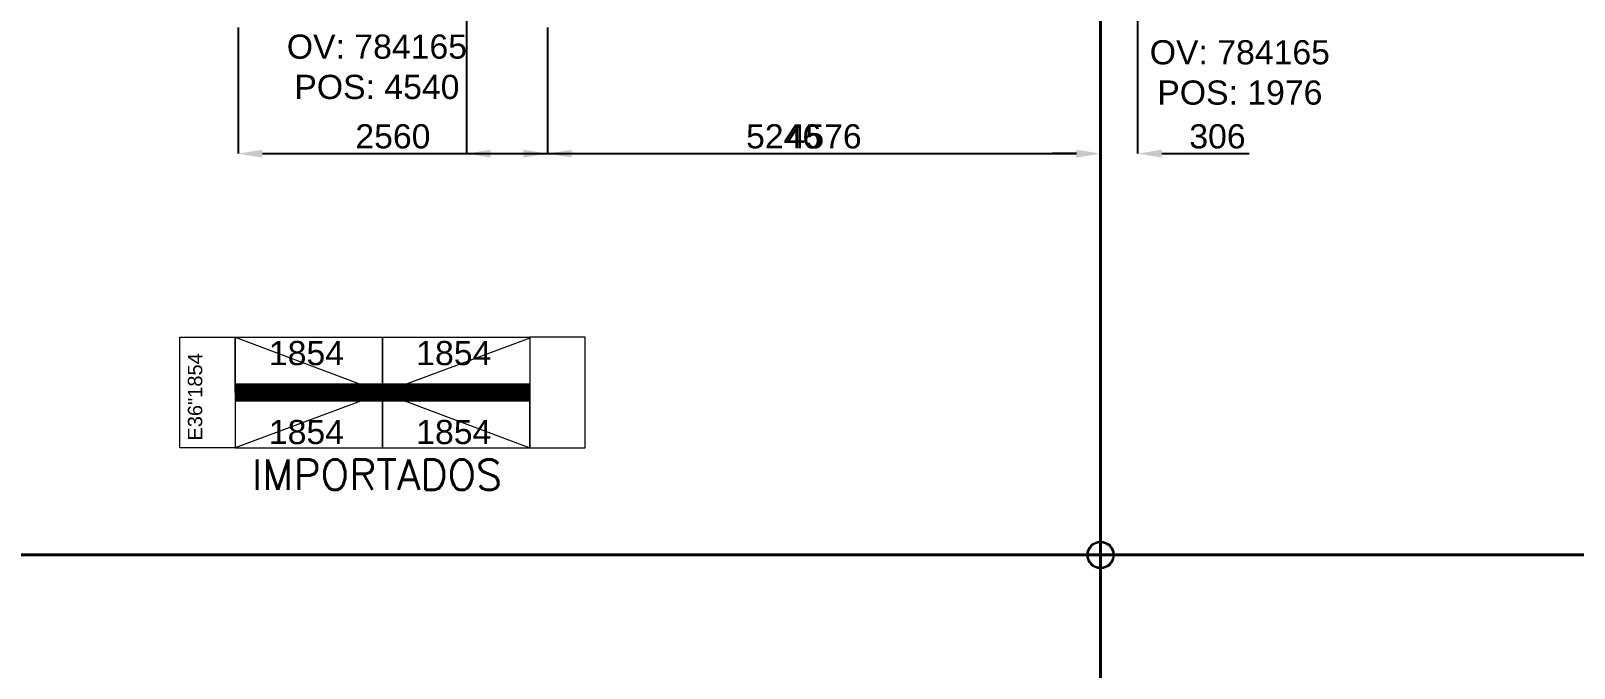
# Model space of a CAD drawing. Header units: millimetres. Extents: x 1478096 to 1808313, y 619971 to 762366.
# Drawn here: x 1548093 to 1560863, y 700893 to 706166 of the extents above; entities that cross this region are included whole.
import ezdxf

# ---------------------------------------------------------------- set-up
doc = ezdxf.new("R2010")
doc.units = ezdxf.units.MM
doc.header["$LTSCALE"] = 10
doc.linetypes.add('CENTERX2', pattern=[4, 2.5, -0.5, 0.5, -0.5])
doc.linetypes.add('CONTINOUS', pattern=[0])
for name, color, linetype in [('0_Estructura', 251, 'Continuous'), ('Categorías', 250, 'Continuous'), ('COSTAN-CAM-EJES', 251, 'CENTERX2'), ('COSTAN-EXH-COTAS', 7, 'Continuous'), ('COSTAN-EXH-Desagues', 1, 'Continuous'), ('COSTAN-EXH-NOMENCLATURAS', 7, 'Continuous'), ('Fondos', 250, 'Continuous')]:
    doc.layers.add(name, color=color, linetype=linetype)
doc.layers.add('BLOQUES', color=7, linetype='Continuous', lineweight=0)
doc.styles.add('costan', font='arial.ttf')
doc.styles.add('ROMANS', font='romans')
doc.styles.get("Standard").update_dxf_attribs({"font": 'arial.ttf'})
doc.dimstyles.new('COSTAN-DESAGUES', dxfattribs={"dimtxt": 200, "dimasz": 200, "dimexe": 0, "dimexo": 0, "dimgap": 40, "dimtad": 1, "dimdec": 0, "dimzin": 0, "dimdsep": 46, "dimtxsty": 'costan', "dimblk1": 'ARCHTICK', "dimblk2": 'ARCHTICK', "dimcen": 0, "dimclrd": 256, "dimclre": 256, "dimclrt": 256, "dimadec": 0, "dimazin": 0, "dimtfac": 1, "dimtdec": 0, "dimtofl": 0, "dimtmove": 0, "dimatfit": 3, "dimfxl": 0, "dimtolj": 1, "dimtzin": 0, "dimarcsym": 0})
doc.dimstyles.new('COSTAN-MM-100', dxfattribs={"dimtxt": 200, "dimasz": 200, "dimexe": 0, "dimexo": 0, "dimgap": 40, "dimtad": 1, "dimdec": 0, "dimzin": 0, "dimdsep": 46, "dimtxsty": 'costan', "dimblk1": 'ARCHTICK', "dimblk2": 'ARCHTICK', "dimcen": 0, "dimclrd": 256, "dimclre": 256, "dimclrt": 256, "dimadec": 0, "dimazin": 0, "dimtfac": 1, "dimtdec": 0, "dimtofl": 0, "dimtmove": 0, "dimatfit": 3, "dimfxl": 0, "dimtolj": 1, "dimtzin": 0, "dimarcsym": 0})

# ---------------------------------------------------------------- blocks, each defined once
blk = doc.blocks.new('*D622')
at = {"layer": 'COSTAN-EXH-COTAS', "lineweight": -2, "transparency": 16777216}
for p, q in [((1549809, 706193), (1549809, 705150)), ((1552369, 706193), (1552369, 705150)), ((1550009, 705150), (1552169, 705150))]:
    blk.add_line(p, q, dxfattribs=at)
at = {"layer": 'COSTAN-EXH-COTAS', "transparency": 16777216}
for points in [[(1550009, 705183), (1550009, 705117), (1549809, 705150)], [(1552169, 705183), (1552169, 705117), (1552369, 705150)]]:
    blk.add_solid(points, dxfattribs=at)
at = {"layer": 'Defpoints', "color": 0, "transparency": 16777216}
for p in [(1549809, 706193, 0), (1552369, 706193, 0), (1552369, 705150)]:
    blk.add_point(p, dxfattribs=at)
at = {"layer": 'COSTAN-EXH-COTAS', "transparency": 16777216, "insert": (1551089, 705292), "char_height": 200, "attachment_point": 5, "style": 'costan'}
blk.add_mtext('\\A1;2560', dxfattribs=at)
blk = doc.blocks.new('_ARCHTICK')
at = {"color": 0, "linetype": 'ByBlock', "const_width": 0.15}
blk.add_lwpolyline([(-0.5, -0.5), (0.5, 0.5)], dxfattribs=at)
blk = doc.blocks.new('*D623')
at = {"layer": 'COSTAN-EXH-COTAS', "lineweight": -2, "transparency": 16777216}
blk.add_line((1552569, 705150), (1556745, 705150), dxfattribs=at)
at = {"layer": 'COSTAN-EXH-COTAS', "transparency": 16777216}
for points in [[(1552569, 705183), (1552569, 705117), (1552369, 705150)], [(1556745, 705183), (1556745, 705117), (1556945, 705150)]]:
    blk.add_solid(points, dxfattribs=at)
at = {"layer": 'Defpoints', "color": 0, "transparency": 16777216}
for p in [(1552369, 705150), (1556945, 705150), (1556945, 705150)]:
    blk.add_point(p, dxfattribs=at)
at = {"layer": 'COSTAN-EXH-COTAS', "transparency": 16777216, "insert": (1554657, 705292), "char_height": 200, "attachment_point": 5, "style": 'costan'}
blk.add_mtext('\\A1;4576', dxfattribs=at)
blk = doc.blocks.new('*D631')
at = {"layer": 'COSTAN-EXH-Desagues', "lineweight": -2, "transparency": 16777216}
for p, q in [((1557251, 706510), (1557251, 705150)), ((1556745, 705150), (1556545, 705150)), ((1557451, 705150), (1558173, 705150))]:
    blk.add_line(p, q, dxfattribs=at)
at = {"layer": 'COSTAN-EXH-Desagues', "transparency": 16777216}
for points in [[(1556745, 705183), (1556745, 705117), (1556945, 705150)], [(1557451, 705183), (1557451, 705117), (1557251, 705150)]]:
    blk.add_solid(points, dxfattribs=at)
at = {"layer": 'Defpoints', "color": 0, "transparency": 16777216}
for p in [(1557251, 706510), (1556945, 705150), (1557251, 705150)]:
    blk.add_point(p, dxfattribs=at)
at = {"layer": 'COSTAN-EXH-Desagues', "transparency": 16777216, "insert": (1557912, 705292), "char_height": 200, "attachment_point": 5, "style": 'costan'}
blk.add_mtext('\\A1;306', dxfattribs=at)
blk = doc.blocks.new('*D647')
at = {"layer": 'COSTAN-EXH-Desagues', "lineweight": -2, "transparency": 16777216}
for p, q in [((1551699, 706313), (1551699, 705150)), ((1551899, 705150), (1556745, 705150))]:
    blk.add_line(p, q, dxfattribs=at)
at = {"layer": 'COSTAN-EXH-Desagues', "transparency": 16777216}
for points in [[(1551899, 705183), (1551899, 705117), (1551699, 705150)], [(1556745, 705183), (1556745, 705117), (1556945, 705150)]]:
    blk.add_solid(points, dxfattribs=at)
at = {"layer": 'Defpoints', "color": 0, "transparency": 16777216}
for p in [(1551699, 706313, 112422), (1556945, 705150), (1556945, 705150)]:
    blk.add_point(p, dxfattribs=at)
at = {"layer": 'COSTAN-EXH-Desagues', "transparency": 16777216, "insert": (1554322, 705292), "char_height": 200, "attachment_point": 5, "style": 'costan'}
blk.add_mtext('\\A1;5246', dxfattribs=at)

msp = doc.modelspace()

# ---------------------------------------------------------------- hatches: boundary and pattern name
at = {"layer": '0_Estructura'}
h = msp.add_hatch(dxfattribs=at)
h.set_pattern_fill('ANSI31', color=1, scale=2, angle=-180, style=0)
h.set_pattern_definition([(225, (3106400.118, 1238234.961), (4.49012806, -4.49012806), [])])
h.paths.add_polyline_path([(1556835.048, 701829.267, 1), (1557055.048, 701829.267, 1)])
h.paths.add_polyline_path([(1556839.848, 701829.267, 1), (1557050.248, 701829.267, 1)], flags=16)

# ---------------------------------------------------------------- linework, layer by layer
at = {"layer": '0_Estructura', "color": 1}
for p, q in [((1556945.048, 701685.576), (1556945.048, 701972.958)), ((1556801.357, 701829.267), (1557088.739, 701829.267))]:
    msp.add_line(p, q, dxfattribs=at)
for radius in [110, 105.2]:
    msp.add_circle((1556945.048, 701829.267), radius, dxfattribs=at)
at = {"layer": 'BLOQUES'}
for p, q in [((1549783.889, 703630.58), (1552222.289, 702716.18)), ((1552222.289, 703623.38), (1549783.889, 702716.18))]:
    msp.add_line(p, q, dxfattribs=at)
at = {"layer": 'BLOQUES', "color": 250}
for points in [[(1549326.689, 702716.18), (1549326.689, 703630.58), (1549783.889, 703630.58), (1549783.889, 702716.18)], [(1551003.089, 703173.38), (1549783.889, 703173.38), (1549783.889, 703630.58), (1551003.089, 703630.58)], [(1552222.289, 703173.38), (1551003.089, 703173.38), (1551003.089, 703630.58), (1552222.289, 703630.58)], [(1552679.489, 702716.18), (1552679.489, 703630.58), (1552222.289, 703630.58), (1552222.289, 702716.18)], [(1551003.089, 703173.38), (1549783.889, 703173.38), (1549783.889, 702716.18), (1551003.089, 702716.18)], [(1552222.289, 703173.38), (1551003.089, 703173.38), (1551003.089, 702716.18), (1552222.289, 702716.18)]]:
    msp.add_lwpolyline(points, close=True, dxfattribs=at)
at = {"layer": 'COSTAN-CAM-EJES', "const_width": 25}
for points in [[(1556945.049, 619983.43), (1556945.049, 762353.176)], [(1478108.728, 701829.267), (1676824.92, 701829.267)]]:
    msp.add_lwpolyline(points, dxfattribs=at)
at = {"layer": 'Fondos', "color": 250, "linetype": 'CONTINOUS', "ltscale": 0.1, "const_width": 150}
msp.add_lwpolyline([(1552222.289, 703173.38), (1549783.889, 703173.38)], dxfattribs=at)

# ---------------------------------------------------------------- texts
at = {"layer": 'BLOQUES', "color": 250}
for p in [(1550062.79, 703399.935, -160418.103), (1551281.99, 703399.935, -160418.103), (1550062.79, 702746.825, -160418.103), (1551281.99, 702746.825, -160418.103)]:
    msp.add_attdef('1854', p, '1854', height=200, dxfattribs=at)
msp.add_attdef('E36"1854', (1549511.211, 702775.297, -160418.103), 'E36"1854', height=118.8, rotation=90, dxfattribs=at)
at = {"layer": 'Categorías', "color": 7, "style": 'ROMANS'}
msp.add_text('IMPORTADOS', height=250, dxfattribs=at).set_placement((1549923.44, 702368.449, -160418.103))
at = {"layer": 'COSTAN-EXH-NOMENCLATURAS', "char_height": 200, "attachment_point": 5, "style": 'costan'}
for s, insert in [('OV: 784165\\PPOS: 4540', (1550956.47, 705867.623, 0)), ('OV: 784165\\PPOS: 1976', (1558097.088, 705820.78, 112421.869))]:
    msp.add_mtext(s, dxfattribs=dict(at, insert=insert))

# ---------------------------------------------------------------- dimensions: what is measured, and where the dimension line sits
at = {"layer": 'COSTAN-EXH-COTAS'}
for base, p1, p2, picture, middle in [((1552368.824, 705150), (1549808.824, 706193.19, 0), (1552368.824, 706193.19, 0), '*D622', (1551088.824, 705292.115)), ((1556945.049, 705150), (1552368.824, 705150), (1556945.049, 705150), '*D623', (1554656.937, 705292.115))]:
    dim = msp.add_linear_dim(base=base, p1=p1, p2=p2, dimstyle='COSTAN-MM-100', dxfattribs=at)
    dim.commit()
    dim.dimension.update_dxf_attribs({"geometry": picture, "text_midpoint": middle})
at = {"layer": 'COSTAN-EXH-Desagues'}
for base, p1, p2, picture, middle in [((1557251.249, 705150), (1556944.999, 705150), (1557251.249, 706510.19), '*D631', (1557912.054, 705292.183)), ((1556945.049, 705150), (1551698.824, 706313.19, 112421.869), (1556945.049, 705150), '*D647', (1554321.937, 705292.115))]:
    dim = msp.add_linear_dim(base=base, p1=p1, p2=p2, dimstyle='COSTAN-DESAGUES', dxfattribs=at)
    dim.commit()
    dim.dimension.update_dxf_attribs({"geometry": picture, "text_midpoint": middle})

doc.saveas('drawing.dxf')
